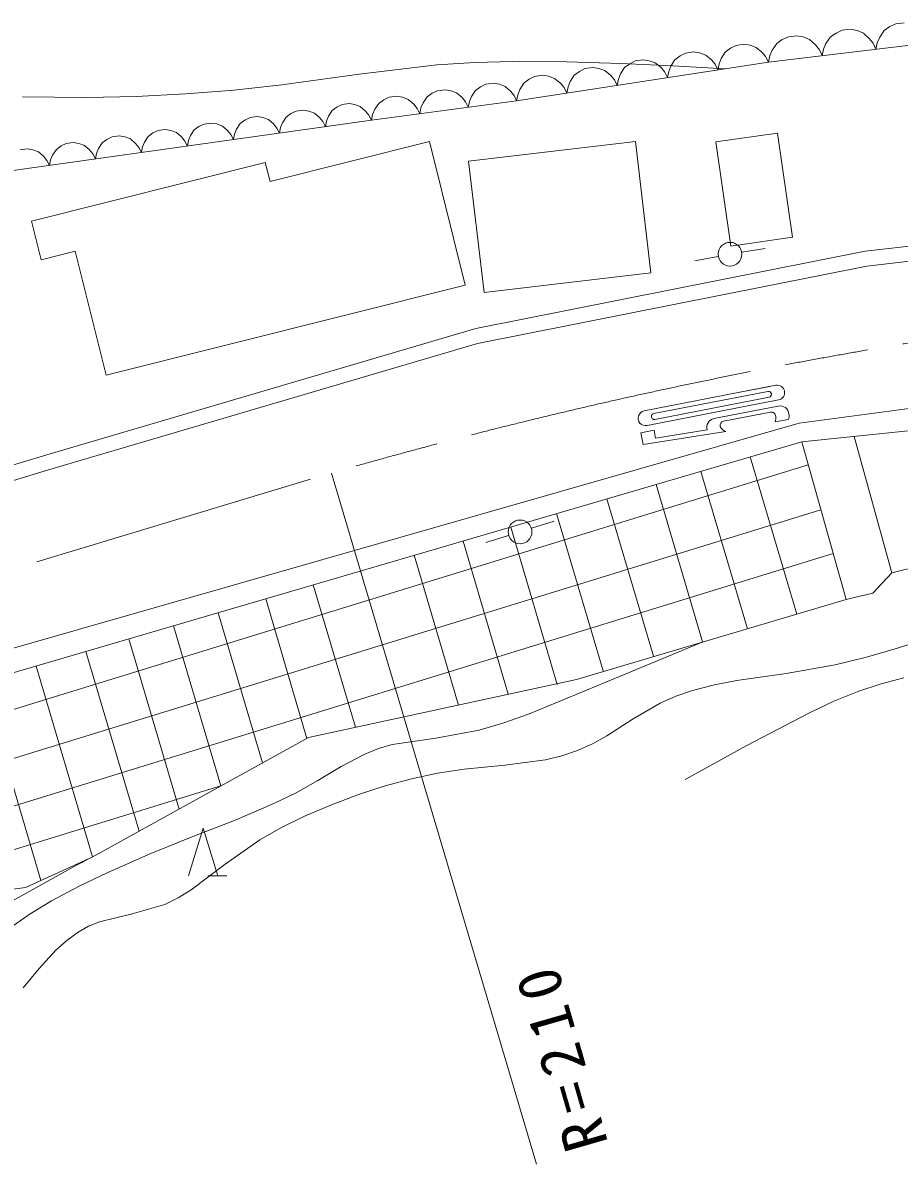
# Model space of a CAD drawing. Units: millimetres, scale not verified. Extents: x 40000 to 680000, y 20000 to 380000.
# Drawn here: x 107595 to 144363, y 249686 to 297533 of the extents above; entities that cross this region are included whole.
import ezdxf

# ---------------------------------------------------------------- set-up
doc = ezdxf.new("R2010")
doc.units = ezdxf.units.MM
doc.header["$LTSCALE"] = 1000
doc.linetypes.add('CHAIN', pattern=[18.5, 12, -1.5, 3.5, -1.5])
doc.layers.add('S-BGD', color=7, linetype='Continuous', lineweight=13)
doc.styles.add('ＭＳ ゴシック', font='')
doc.styles.get('ＭＳ ゴシック').set_extended_font_data('MS Gothic')

msp = doc.modelspace()

# ---------------------------------------------------------------- linework, layer by layer
at = {"layer": 'S-BGD'}
for p, q in [((141969, 297220), (141714, 297104)), ((142319, 297262), (141969, 297220)), ((142594, 297209), (142319, 297262)), ((142859, 297104), (142594, 297209)), ((143739, 297209), (143549, 296935)), ((143971, 297375), (143739, 297209)), ((144226, 297491), (143971, 297375)), ((144576, 297533), (144226, 297491)), ((145643, 296700), (138873, 295887)), ((139226, 296668), (139035, 296393)), ((139458, 296833), (139226, 296668)), ((139713, 296949), (139458, 296833)), ((140062, 296991), (139713, 296949)), ((140338, 296939), (140062, 296991)), ((140602, 296833), (140338, 296939)), ((140852, 296611), (140602, 296833)), ((141292, 296664), (141189, 296428)), ((141482, 296939), (141292, 296664)), ((141714, 297104), (141482, 296939)), ((143109, 296882), (142859, 297104)), ((143271, 296678), (143109, 296882)), ((143386, 296429), (143271, 296678)), ((143445, 296699), (143386, 296429)), ((143549, 296935), (143445, 296699)), ((135404, 296262), (135168, 296144)), ((135732, 296312), (135404, 296262)), ((135992, 296271), (135732, 296312)), ((136244, 296180), (135992, 296271)), ((136486, 295979), (136244, 296180)), ((137068, 296307), (136898, 296043)), ((137281, 296469), (137068, 296307)), ((137517, 296587), (137281, 296469)), ((137844, 296637), (137517, 296587)), ((138104, 296596), (137844, 296637)), ((138356, 296505), (138104, 296596)), ((138598, 296304), (138356, 296505)), ((138756, 296118), (138598, 296304)), ((139035, 296393), (138932, 296157)), ((141014, 296407), (140852, 296611)), ((141130, 296158), (141014, 296407)), ((141189, 296428), (141130, 296158)), ((121712, 295379), (124962, 295769)), ((124962, 295769), (126556, 295874)), ((126556, 295874), (128155, 295918)), ((128155, 295918), (130416, 295902)), ((138873, 295887), (128312, 294262)), ((130416, 295902), (132678, 295827)), ((132678, 295827), (134866, 295725)), ((133056, 295819), (132843, 295657)), ((133292, 295937), (133056, 295819)), ((133620, 295987), (133292, 295937)), ((133880, 295946), (133620, 295987)), ((134132, 295855), (133880, 295946)), ((134373, 295654), (134132, 295855)), ((134785, 295718), (134696, 295493)), ((134956, 295982), (134785, 295718)), ((134866, 295725), (137061, 295608)), ((135168, 296144), (134956, 295982)), ((136644, 295793), (136486, 295979)), ((136761, 295562), (136644, 295793)), ((136808, 295818), (136761, 295562)), ((136898, 296043), (136808, 295818)), ((138873, 295887), (138756, 296118)), ((138932, 296157), (138873, 295887)), ((118464, 294929), (121712, 295379)), ((129068, 295287), (128832, 295169)), ((129395, 295337), (129068, 295287)), ((129655, 295296), (129395, 295337)), ((129907, 295205), (129655, 295296)), ((130731, 295332), (130561, 295068)), ((130944, 295494), (130731, 295332)), ((131180, 295612), (130944, 295494)), ((131507, 295662), (131180, 295612)), ((131768, 295621), (131507, 295662)), ((132019, 295530), (131768, 295621)), ((132261, 295329), (132019, 295530)), ((132420, 295143), (132261, 295329)), ((132673, 295393), (132583, 295168)), ((132843, 295657), (132673, 295393)), ((134532, 295468), (134373, 295654)), ((134648, 295237), (134532, 295468)), ((134696, 295493), (134648, 295237)), ((116445, 294709), (118464, 294929)), ((126797, 294851), (126589, 294699)), ((127025, 294959), (126797, 294851)), ((127340, 295001), (127025, 294959)), ((127589, 294957), (127340, 295001)), ((127828, 294864), (127589, 294957)), ((128056, 294667), (127828, 294864)), ((128449, 294743), (128359, 294518)), ((128619, 295007), (128449, 294743)), ((128832, 295169), (128619, 295007)), ((130149, 295004), (129907, 295205)), ((130307, 294818), (130149, 295004)), ((130424, 294587), (130307, 294818)), ((130471, 294843), (130424, 294587)), ((130561, 295068), (130471, 294843)), ((132536, 294912), (132420, 295143)), ((132583, 295168), (132536, 294912)), ((107585, 294435), (110283, 294405)), ((110283, 294405), (112353, 294447)), ((112353, 294447), (114430, 294550)), ((114430, 294550), (116445, 294709)), ((128312, 294262), (122219, 293450)), ((122735, 294309), (122528, 294158)), ((122963, 294417), (122735, 294309)), ((123278, 294459), (122963, 294417)), ((123527, 294415), (123278, 294459)), ((123766, 294323), (123527, 294415)), ((123994, 294126), (123766, 294323)), ((124559, 294428), (124390, 294179)), ((124766, 294580), (124559, 294428)), ((124994, 294688), (124766, 294580)), ((125309, 294730), (124994, 294688)), ((125558, 294686), (125309, 294730)), ((125797, 294594), (125558, 294686)), ((126025, 294397), (125797, 294594)), ((126173, 294215), (126025, 294397)), ((126421, 294449), (126331, 294236)), ((126589, 294699), (126421, 294449)), ((128204, 294486), (128056, 294667)), ((128312, 294262), (128204, 294486)), ((128359, 294518), (128312, 294262)), ((119061, 293833), (118845, 293729)), ((119361, 293875), (119061, 293833)), ((119597, 293835), (119361, 293875)), ((119826, 293749), (119597, 293835)), ((120578, 293854), (120420, 293616)), ((120774, 294000), (120578, 293854)), ((120991, 294104), (120774, 294000)), ((121290, 294146), (120991, 294104)), ((121527, 294105), (121290, 294146)), ((121755, 294019), (121527, 294105)), ((121973, 293834), (121755, 294019)), ((122115, 293662), (121973, 293834)), ((122359, 293908), (122269, 293694)), ((122528, 294158), (122359, 293908)), ((124143, 293944), (123994, 294126)), ((124250, 293721), (124143, 293944)), ((124300, 293965), (124250, 293721)), ((124390, 294179), (124300, 293965)), ((126281, 293992), (126173, 294215)), ((126331, 294236), (126281, 293992)), ((122219, 293450), (106783, 291284)), ((115502, 293333), (115203, 293291)), ((115738, 293293), (115502, 293333)), ((116719, 293313), (116561, 293074)), ((116915, 293458), (116719, 293313)), ((117132, 293562), (116915, 293458)), ((117431, 293604), (117132, 293562)), ((117668, 293564), (117431, 293604)), ((117896, 293478), (117668, 293564)), ((118114, 293292), (117896, 293478)), ((118491, 293345), (118406, 293141)), ((118649, 293583), (118491, 293345)), ((118845, 293729), (118649, 293583)), ((120044, 293563), (119826, 293749)), ((120186, 293391), (120044, 293563)), ((120289, 293179), (120186, 293391)), ((120336, 293412), (120289, 293179)), ((120420, 293616), (120336, 293412)), ((122219, 293450), (122115, 293662)), ((122269, 293694), (122219, 293450)), ((113057, 292917), (112861, 292771)), ((113273, 293021), (113057, 292917)), ((113572, 293063), (113273, 293021)), ((113809, 293022), (113572, 293063)), ((114038, 292936), (113809, 293022)), ((114255, 292750), (114038, 292936)), ((114790, 293042), (114632, 292803)), ((114986, 293187), (114790, 293042)), ((115203, 293291), (114986, 293187)), ((115967, 293207), (115738, 293293)), ((116185, 293021), (115967, 293207)), ((116327, 292849), (116185, 293021)), ((116431, 292638), (116327, 292849)), ((116477, 292870), (116431, 292638)), ((116561, 293074), (116477, 292870)), ((118257, 293120), (118114, 293292)), ((118360, 292908), (118257, 293120)), ((118406, 293141), (118360, 292908)), ((136668, 292538), (139256, 292910)), ((139256, 292910), (139885, 288545)), ((109198, 292375), (109002, 292229)), ((109414, 292479), (109198, 292375)), ((109713, 292521), (109414, 292479)), ((109950, 292481), (109713, 292521)), ((110179, 292395), (109950, 292481)), ((110396, 292209), (110179, 292395)), ((110931, 292500), (110773, 292262)), ((111127, 292646), (110931, 292500)), ((111344, 292750), (111127, 292646)), ((111643, 292792), (111344, 292750)), ((111880, 292751), (111643, 292792)), ((112108, 292665), (111880, 292751)), ((112326, 292480), (112108, 292665)), ((112468, 292308), (112326, 292480)), ((112702, 292532), (112618, 292329)), ((112861, 292771), (112702, 292532)), ((114398, 292578), (114255, 292750)), ((114501, 292367), (114398, 292578)), ((114547, 292599), (114501, 292367)), ((114632, 292803), (114547, 292599)), ((124653, 292553), (117966, 290877)), ((126160, 286540), (124653, 292553)), ((133297, 292559), (126297, 291733)), ((133947, 287051), (133297, 292559)), ((137298, 288172), (136668, 292538)), ((107784, 292250), (107485, 292208)), ((108021, 292210), (107784, 292250)), ((108249, 292124), (108021, 292210)), ((108467, 291938), (108249, 292124)), ((108609, 291766), (108467, 291938)), ((108843, 291991), (108759, 291787)), ((109002, 292229), (108843, 291991)), ((110539, 292037), (110396, 292209)), ((110642, 291825), (110539, 292037)), ((110688, 292058), (110642, 291825)), ((110773, 292262), (110688, 292058)), ((112572, 292096), (112468, 292308)), ((112618, 292329), (112572, 292096)), ((117767, 291672), (107965, 289216)), ((108713, 291554), (108609, 291766)), ((108759, 291787), (108713, 291554)), ((117767, 291672), (117966, 290877)), ((126297, 291733), (126947, 286225)), ((170990, 291217), (142936, 287959)), ((171085, 290588), (143009, 287327)), ((107965, 289216), (108369, 287601)), ((139885, 288545), (137298, 288172)), ((137757, 287913), (138743, 288078)), ((109796, 287959), (108369, 287601)), ((109796, 287959), (111099, 282764)), ((142936, 287959), (126600, 284723)), ((136772, 287739), (135789, 287555)), ((143009, 287327), (126673, 284092)), ((126947, 286225), (133947, 287051)), ((111099, 282764), (126160, 286540)), ((126600, 284723), (108598, 279423)), ((126673, 284092), (108671, 278791)), ((133665, 281264), (139187, 282337)), ((152154, 282331), (140168, 280755)), ((138854, 282081), (134069, 281151)), ((138902, 281836), (134116, 280906)), ((137765, 282061), (138941, 282289)), ((139306, 281724), (133784, 280650)), ((139292, 281466), (136593, 280941)), ((138960, 281211), (136997, 280829)), ((139705, 280910), (139153, 280802)), ((151987, 281168), (140272, 279966)), ((140168, 280755), (95722, 268044)), ((133525, 280345), (134077, 280453)), ((137092, 280402), (133620, 279854)), ((134141, 280126), (134077, 280453)), ((136303, 280467), (134145, 280127)), ((140272, 279966), (95554, 266881)), ((133620, 279854), (133525, 280345)), ((142134, 273351), (140272, 279966)), ((144054, 274481), (142469, 280197)), ((108598, 279423), (70582, 268015)), ((96234, 265370), (140543, 279002)), ((138114, 279335), (140063, 272738)), ((108671, 278791), (70762, 267416)), ((120544, 278659), (129147, 249686)), ((136044, 278729), (137992, 272132)), ((134165, 278179), (136114, 271583)), ((132101, 277575), (134049, 270979)), ((96891, 263526), (141074, 277118)), ((128933, 276343), (129887, 276645)), ((129989, 276957), (131938, 270361)), ((128064, 276394), (130013, 269798)), ((126065, 275809), (127963, 269386)), ((127978, 276045), (127022, 275752)), ((97532, 261728), (141591, 275282)), ((124020, 275210), (125874, 268934)), ((144054, 274481), (145184, 274757)), ((143264, 273628), (144054, 274481)), ((119783, 273971), (121547, 267999)), ((117784, 273386), (119512, 267537)), ((130829, 270006), (142134, 273351)), ((142134, 273351), (143264, 273628)), ((115786, 272801), (117645, 266505)), ((113921, 272255), (115904, 265542)), ((144290, 271312), (145948, 271868)), ((112043, 271706), (114150, 264572)), ((132465, 270055), (136099, 271565)), ((142993, 270936), (144290, 271312)), ((110245, 271179), (112471, 263643)), ((141675, 270616), (142993, 270936)), ((108161, 270569), (110525, 262565)), ((139620, 270256), (141675, 270616)), ((105895, 269907), (108356, 261578)), ((119575, 267572), (130829, 270006)), ((128810, 268550), (132465, 270055)), ((136611, 269775), (137558, 269956)), ((137558, 269956), (139620, 270256)), ((143600, 269826), (144555, 270077)), ((134995, 269304), (135686, 269539)), ((135686, 269539), (136611, 269775)), ((141622, 269091), (142665, 269517)), ((142665, 269517), (143600, 269826)), ((133201, 268360), (134336, 269016)), ((134336, 269016), (134995, 269304)), ((140601, 268609), (141622, 269091)), ((127781, 268187), (128810, 268550)), ((137975, 267236), (140601, 268609)), ((126746, 267885), (127781, 268187)), ((132093, 267649), (133201, 268360)), ((110501, 262553), (119575, 267572)), ((123097, 267278), (124924, 267551)), ((124924, 267551), (126746, 267885)), ((131490, 267310), (132093, 267649)), ((121945, 266874), (122512, 267105)), ((122512, 267105), (123097, 267278)), ((130208, 266803), (130871, 267030)), ((130871, 267030), (131490, 267310)), ((135383, 265813), (137975, 267236)), ((120953, 266355), (121945, 266874)), ((127823, 266410), (129527, 266633)), ((129527, 266633), (130208, 266803)), ((119979, 265776), (120953, 266355)), ((123901, 265839), (124999, 266072)), ((124999, 266072), (126118, 266248)), ((126118, 266248), (127823, 266410)), ((99192, 260410), (115942, 265563)), ((119064, 265260), (119979, 265776)), ((122797, 265543), (123901, 265839)), ((118128, 264801), (119064, 265260)), ((120540, 264754), (121722, 265192)), ((121722, 265192), (122797, 265543)), ((116473, 264098), (118128, 264801)), ((119383, 264261), (120540, 264754)), ((118443, 263794), (119383, 264261)), ((114551, 261773), (115161, 263768)), ((114804, 263455), (116473, 264098)), ((115161, 263768), (115771, 261773)), ((117538, 263277), (118443, 263794)), ((112973, 262713), (114804, 263455)), ((116083, 262256), (117538, 263277)), ((111166, 261917), (112973, 262713)), ((106304, 260250), (109844, 262215)), ((107712, 261286), (110501, 262553)), ((109844, 262215), (110073, 262338)), ((110073, 262338), (110310, 262467)), ((114662, 261186), (116083, 262256)), ((109966, 261343), (111166, 261917)), ((115356, 261773), (116156, 261773)), ((104062, 260779), (107712, 261286)), ((108802, 260721), (109966, 261343)), ((113548, 260567), (114113, 260847)), ((114113, 260847), (114662, 261186)), ((107867, 260146), (108802, 260721)), ((112187, 260178), (113548, 260567)), ((106965, 259521), (107867, 260146)), ((110352, 259660), (110810, 259848)), ((110810, 259848), (112187, 260178)), ((109439, 259063), (109922, 259416)), ((109922, 259416), (110352, 259660)), ((108986, 258656), (109439, 259063)), ((108280, 257894), (108986, 258656)), ((107605, 257075), (108280, 257894))]:
    msp.add_line(p, q, dxfattribs=at)
at = {"layer": 'S-BGD', "linetype": 'CHAIN'}
msp.add_line((72753, 264261), (120544, 278659), dxfattribs=at)
at = {"layer": 'S-BGD'}
for centre in [(137264, 287831), (128456, 276192)]:
    msp.add_circle(centre, 498, dxfattribs=at)
at = {"layer": 'S-BGD', "linetype": 'CHAIN'}
msp.add_arc((178694, 76870), 210000, 96.09415, 106.07553, dxfattribs=at)
at = {"layer": 'S-BGD'}
for centre, radius, start, end in [((139246, 282030), 312, 281, 101), ((138878, 281959), 125, 281, 101), ((139365, 281098), 375, 6.2195, 101.1993), ((133724, 280957), 312, 101, 281), ((134093, 281029), 125, 101, 281), ((136663, 280573), 375, 100.7463, 196.3943), ((138998, 281027), 188, 1.4001, 101.8023), ((138816, 280967), 375, 333.9318, 9.8865), ((139434, 281065), 312, 330.1709, 13.6477), ((137032, 280645), 188, 101, 191), ((137190, 280764), 375, 204.3787, 254.9033)]:
    msp.add_arc(centre, radius, start, end, dxfattribs=at)

# ---------------------------------------------------------------- texts
at = {"layer": 'S-BGD', "insert": (132192, 250570), "char_height": 1833, "attachment_point": 7, "rotation": 106.1, "style": 'ＭＳ ゴシック'}
msp.add_mtext('\\T1.32;R=210', dxfattribs=at)

doc.saveas('drawing.dxf')
